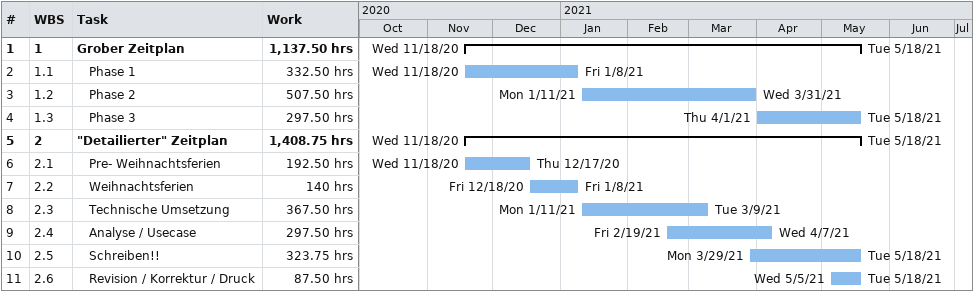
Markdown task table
| ID | WBS | Task | Start | Finish | Work (h) |
|---|---|---|---|---|---|
| 1 | 1 | **Grober Zeitplan** | 2020-11-18 | 2021-05-18 | 1137.50 |
| 2 | 1.1 | Phase 1 | 2020-11-18 | 2021-01-08 | 332.50 |
| 3 | 1.2 | Phase 2 | 2021-01-11 | 2021-03-31 | 507.50 |
| 4 | 1.3 | Phase 3 | 2021-04-01 | 2021-05-18 | 297.50 |
| 5 | 2 | **"Detailierter" Zeitplan** | 2020-11-18 | 2021-05-18 | 1408.75 |
| 6 | 2.1 | Pre- Weihnachtsferien | 2020-11-18 | 2020-12-17 | 192.50 |
| 7 | 2.2 | Weihnachtsferien | 2020-12-18 | 2021-01-08 | 140 |
| 8 | 2.3 | Technische Umsetzung | 2021-01-11 | 2021-03-09 | 367.50 |
| 9 | 2.4 | Analyse / Usecase | 2021-02-19 | 2021-04-07 | 297.50 |
| 10 | 2.5 | Schreiben!! | 2021-03-29 | 2021-05-18 | 323.75 |
| 11 | 2.6 | Revision / Korrektur / Druck | 2021-05-05 | 2021-05-18 | 87.50 |
